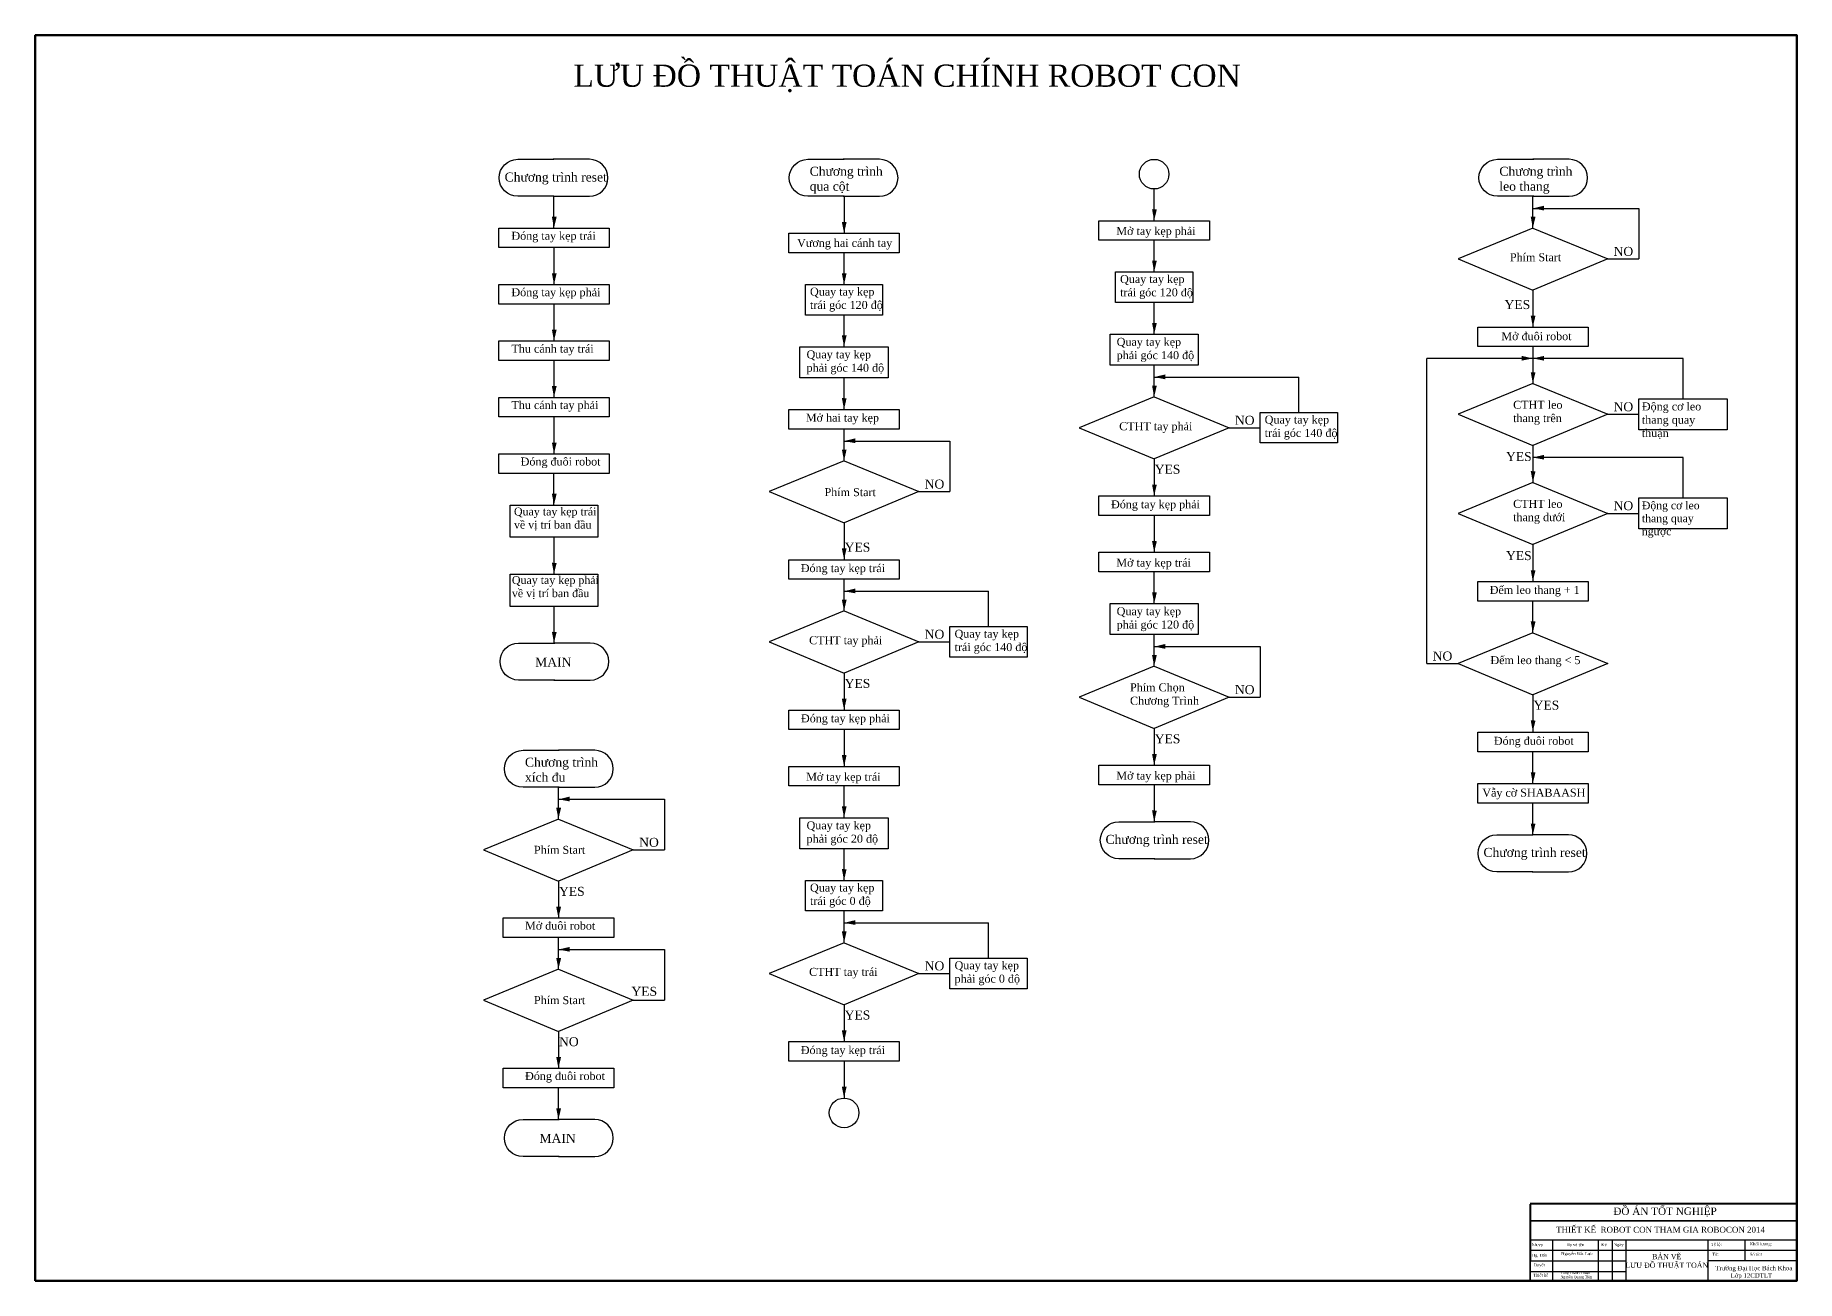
# Model space of a CAD drawing. Header units: inches. Extents: x -1752 to 3104, y -472 to 895.
# Drawn here: x 82 to 1271, y 12 to 853 of the extents above; entities that cross this region are included whole.
import ezdxf

# ---------------------------------------------------------------- set-up
doc = ezdxf.new("R2010")
doc.units = ezdxf.units.IN
doc.header["$MEASUREMENT"] = 0
for name, color, linetype in [('DUONG BAO', 80, 'Continuous'), ('PARTS', 7, 'Continuous'), ('WIRE', 7, 'Continuous')]:
    doc.layers.add(name, color=color, linetype=linetype)
doc.layers.add('net dam', color=7, linetype='Continuous', lineweight=35)
doc.styles.add('Manh', font='times_0.ttf')

# ---------------------------------------------------------------- blocks, each defined once
blk = doc.blocks.new('dfasd')
at = {"layer": 'WIRE', "lineweight": 30}
for points in [[(9671.8, 757.21), (9659.71, 757.21, -1), (9659.71, 769.55)], [(9671.53, 757.21), (9683.61, 757.21, 1), (9683.61, 769.55)]]:
    blk.add_lwpolyline(points, format="xyb", dxfattribs=at)
for points in [[(9659.71, 769.55), (9671.8, 769.55)], [(9683.61, 769.55), (9671.53, 769.55)]]:
    blk.add_lwpolyline(points, dxfattribs=at)

msp = doc.modelspace()

# ---------------------------------------------------------------- linework, layer by layer
at = {"lineweight": 30}
for p, q in [((627.6, 744.2), (627.6, 719.3)), ((1092.5, 736.1), (1164.1, 736.1)), ((1164.1, 736.1), (1164.1, 702)), ((431.8, 709.6), (431.8, 684.7)), ((1143.1, 702), (1164.1, 702)), ((1092.5, 680.9), (1092.5, 656)), ((431.8, 671.5), (431.8, 646.6)), ((1092.5, 642.8), (1092.5, 617.9)), ((431.8, 633.4), (431.8, 608.5)), ((1021, 428.8), (1021, 634.8)), ((1092.5, 634.8), (1021, 634.8)), ((1193.9, 634.8), (1092.5, 634.8)), ((1193.9, 607.6), (1193.9, 634.8)), ((836.9, 622.2), (934.5, 622.2)), ((934.5, 598.3), (934.5, 622.2)), ((431.8, 595.3), (431.8, 570.4)), ((1143.1, 597.1), (1164.1, 597.1)), ((887.5, 588), (908.5, 588)), ((627.6, 579), (699.1, 579)), ((699.1, 579), (699.1, 544.9)), ((1092.5, 575.9), (1092.5, 551.1)), ((836.9, 566.9), (836.9, 542)), ((1193.9, 567.9), (1092.5, 567.9)), ((1193.9, 540.7), (1193.9, 567.9)), ((678.1, 544.9), (699.1, 544.9)), ((627.6, 523.8), (627.6, 498.9)), ((836.9, 528.7), (836.9, 503.9)), ((1143.1, 530.2), (1164.1, 530.2)), ((431.8, 514), (431.8, 489.2)), ((1092.5, 509.1), (1092.5, 484.2)), ((627.6, 477.6), (725.2, 477.6)), ((725.2, 453.8), (725.2, 477.6)), ((431.8, 467.4), (431.8, 442.6)), ((678.1, 443.4), (699.1, 443.4)), ((836.9, 440.2), (908.5, 440.2)), ((908.5, 440.2), (908.5, 406.1)), ((1021, 428.8), (1042, 428.8)), ((627.6, 422.3), (627.6, 397.4)), ((887.5, 406.1), (908.5, 406.1)), ((1092.5, 407.6), (1092.5, 382.8)), ((627.6, 384.2), (627.6, 359.3)), ((836.9, 384.9), (836.9, 360.1)), ((836.9, 346.8), (836.9, 321.9)), ((434.8, 337.1), (506.3, 337.1)), ((506.3, 337.1), (506.3, 303)), ((485.3, 303), (506.3, 303)), ((434.8, 281.9), (434.8, 257)), ((627.6, 253.7), (725.2, 253.7)), ((725.2, 229.8), (725.2, 253.7)), ((434.8, 235.7), (506.3, 235.7)), ((506.3, 235.7), (506.3, 201.6)), ((678.1, 219.5), (699.1, 219.5)), ((485.3, 201.6), (506.3, 201.6)), ((627.6, 198.4), (627.6, 173.5)), ((434.8, 180.4), (434.8, 155.5)), ((627.6, 160.3), (627.6, 135.4))]:
    msp.add_line(p, q, dxfattribs=at)
for points in [[(799.6, 727.8), (874.2, 727.8), (874.2, 714.6), (799.6, 714.6)], [(394.5, 722.8), (469.1, 722.8), (469.1, 709.6), (394.5, 709.6)], [(590.3, 719.3), (664.8, 719.3), (664.8, 706.1), (590.3, 706.1)], [(810.8, 693.2), (863, 693.2), (863, 672.6), (810.8, 672.6)], [(394.5, 684.7), (469.1, 684.7), (469.1, 671.5), (394.5, 671.5)], [(601.5, 684.7), (653.6, 684.7), (653.6, 664.1), (601.5, 664.1)], [(1055.3, 656), (1129.8, 656), (1129.8, 642.8), (1055.3, 642.8)], [(394.5, 646.6), (469.1, 646.6), (469.1, 633.4), (394.5, 633.4)], [(597.7, 642.7), (657.4, 642.7), (657.4, 621.7), (597.7, 621.7)], [(807.1, 651.2), (866.7, 651.2), (866.7, 630.2), (807.1, 630.2)], [(394.5, 608.5), (469.1, 608.5), (469.1, 595.3), (394.5, 595.3)], [(1164.1, 607.6), (1223.7, 607.6), (1223.7, 586.6), (1164.1, 586.6)], [(590.3, 600.3), (664.8, 600.3), (664.8, 587.1), (590.3, 587.1)], [(908.5, 598.3), (960.6, 598.3), (960.6, 577.7), (908.5, 577.7)], [(394.5, 570.4), (469.1, 570.4), (469.1, 557.2), (394.5, 557.2)], [(402.2, 535.8), (461.4, 535.8), (461.4, 514), (402.2, 514)], [(799.6, 542), (874.2, 542), (874.2, 528.7), (799.6, 528.7)], [(1164.1, 540.7), (1223.7, 540.7), (1223.7, 519.7), (1164.1, 519.7)], [(799.6, 503.9), (874.2, 503.9), (874.2, 490.6), (799.6, 490.6)], [(402.2, 489.2), (461.4, 489.2), (461.4, 467.4), (402.2, 467.4)], [(590.3, 498.9), (664.8, 498.9), (664.8, 485.7), (590.3, 485.7)], [(1055.3, 484.2), (1129.8, 484.2), (1129.8, 471), (1055.3, 471)], [(807.1, 469.3), (866.7, 469.3), (866.7, 448.3), (807.1, 448.3)], [(699.1, 453.8), (751.3, 453.8), (751.3, 433.1), (699.1, 433.1)], [(590.3, 397.4), (664.8, 397.4), (664.8, 384.2), (590.3, 384.2)], [(1055.3, 382.4), (1129.8, 382.4), (1129.8, 369.1), (1055.3, 369.1)], [(590.3, 359.3), (664.8, 359.3), (664.8, 346.1), (590.3, 346.1)], [(799.6, 360.1), (874.2, 360.1), (874.2, 346.8), (799.6, 346.8)], [(1055.3, 347.7), (1129.8, 347.7), (1129.8, 334.5), (1055.3, 334.5)], [(597.7, 324.7), (657.4, 324.7), (657.4, 303.7), (597.7, 303.7)], [(601.5, 282.3), (653.6, 282.3), (653.6, 261.7), (601.5, 261.7)], [(397.5, 257), (472.1, 257), (472.1, 243.8), (397.5, 243.8)], [(699.1, 229.8), (751.3, 229.8), (751.3, 209.2), (699.1, 209.2)], [(590.3, 173.5), (664.8, 173.5), (664.8, 160.3), (590.3, 160.3)], [(397.5, 155.5), (472.1, 155.5), (472.1, 142.3), (397.5, 142.3)]]:
    msp.add_lwpolyline(points, close=True, dxfattribs=at)
for centre in [(836.9, 759.2), (627.6, 125.4)]:
    msp.add_circle(centre, 10, dxfattribs=at)
at = {"layer": 'DUONG BAO', "color": 7, "lineweight": 40}
for p, q in [((1090.7, 64.1), (1270.7, 64.1)), ((1090.7, 63.7), (1090.7, 25.7))]:
    msp.add_line(p, q, dxfattribs=at)
at = {"layer": 'DUONG BAO', "color": 7}
for p, q in [((1270.7, 64.1), (1270.7, 12)), ((1090.7, 39.7), (1270.7, 39.7)), ((1105.7, 39.7), (1105.7, 25.7)), ((1136.5, 39.7), (1136.5, 25.7)), ((1146, 39.7), (1146, 25.7)), ((1155.3, 39.7), (1155.3, 25.7)), ((1210.7, 39.7), (1210.7, 25.7)), ((1235.7, 39.7), (1235.7, 25.7)), ((1090.7, 32.7), (1155.3, 32.7)), ((1090.7, 32.7), (1155.3, 32.7)), ((1090.7, 32.7), (1270.7, 32.7)), ((1090.7, 25.6), (1155.3, 25.6)), ((1105.7, 25.7), (1105.7, 12)), ((1136.5, 25.7), (1136.5, 12)), ((1146, 25.7), (1146, 12)), ((1155.3, 32.7), (1155.3, 25.7)), ((1155.3, 25.7), (1155.3, 12)), ((1210.7, 32.7), (1210.7, 25.7)), ((1210.7, 25.7), (1210.7, 12)), ((1210.7, 25.7), (1270.7, 25.7)), ((1090.7, 18.4), (1155.3, 18.4)), ((1270.7, 12), (1090.7, 12)), ((1155.3, 22.8), (1155.3, 12)), ((1210.7, 22.8), (1210.7, 12))]:
    msp.add_line(p, q, dxfattribs=at)
at = {"layer": 'DUONG BAO', "color": 7, "lineweight": 30}
for points in [[(1100.1, 734.7), (1100.1, 737.9), (1092.5, 736.1)], [(430.4, 730.4), (433.6, 730.4), (431.8, 722.8)], [(626.1, 727), (629.3, 726.9), (627.6, 719.3)], [(835.5, 735.4), (838.7, 735.4), (836.9, 727.8)], [(1091.1, 730.4), (1094.3, 730.4), (1092.5, 722.8)], [(430.4, 692.3), (433.6, 692.3), (431.8, 684.7)], [(626.1, 692.3), (629.3, 692.3), (627.6, 684.7)], [(835.5, 700.8), (838.7, 700.8), (836.9, 693.2)], [(430.4, 654.2), (433.6, 654.2), (431.8, 646.6)], [(835.5, 658.8), (838.7, 658.8), (836.9, 651.2)], [(1091.1, 663.6), (1094.3, 663.6), (1092.5, 656)], [(626.1, 650.3), (629.3, 650.3), (627.6, 642.7)], [(1084.9, 633.3), (1085, 636.5), (1092.5, 634.8)], [(1100.1, 633.3), (1100.1, 636.5), (1092.5, 634.8)], [(844.5, 620.7), (844.5, 624), (836.9, 622.2)], [(1091.1, 625.5), (1094.3, 625.5), (1092.5, 617.9)], [(430.4, 616.1), (433.6, 616.1), (431.8, 608.5)], [(626.1, 608), (629.3, 607.9), (627.6, 600.3)], [(835.5, 616.4), (838.7, 616.4), (836.9, 608.8)], [(430.4, 578), (433.6, 578), (431.8, 570.4)], [(626.1, 573.3), (629.3, 573.3), (627.6, 565.7)], [(635.2, 577.6), (635.1, 580.8), (627.6, 579)], [(1100.1, 566.5), (1100.1, 569.7), (1092.5, 567.9)], [(835.5, 549.6), (838.7, 549.6), (836.9, 542)], [(1091.1, 558.7), (1094.3, 558.6), (1092.5, 551.1)], [(430.4, 543.4), (433.6, 543.4), (431.8, 535.8)], [(835.5, 511.5), (838.7, 511.4), (836.9, 503.9)], [(626.1, 506.5), (629.3, 506.5), (627.6, 498.9)], [(430.4, 496.8), (433.6, 496.7), (431.8, 489.2)], [(1091.1, 491.8), (1094.3, 491.8), (1092.5, 484.2)], [(635.2, 476.2), (635.1, 479.4), (627.6, 477.6)], [(835.5, 476.9), (838.7, 476.8), (836.9, 469.3)], [(626.1, 471.9), (629.3, 471.8), (627.6, 464.3)], [(1091.1, 457.2), (1094.3, 457.2), (1092.5, 449.6)], [(430.4, 450.2), (433.6, 450.1), (431.8, 442.6)], [(844.5, 438.7), (844.5, 442), (836.9, 440.2)], [(835.5, 434.5), (838.7, 434.5), (836.9, 426.9)], [(626.1, 405.1), (629.3, 405), (627.6, 397.4)], [(1091.1, 390.4), (1094.3, 390.3), (1092.5, 382.8)], [(626.1, 367), (629.3, 366.9), (627.6, 359.3)], [(835.5, 367.7), (838.7, 367.6), (836.9, 360.1)], [(1091.1, 355.4), (1094.3, 355.3), (1092.5, 347.7)], [(442.4, 335.7), (442.3, 338.9), (434.8, 337.1)], [(433.3, 331.4), (436.6, 331.4), (434.8, 323.8)], [(626.1, 332.3), (629.3, 332.3), (627.6, 324.7)], [(835.5, 329.6), (838.7, 329.5), (836.9, 321.9)], [(1091.1, 320.7), (1094.3, 320.7), (1092.5, 313.1)], [(626.1, 290), (629.3, 289.9), (627.6, 282.3)], [(433.3, 264.6), (436.6, 264.6), (434.8, 257)], [(635.2, 252.3), (635.1, 255.5), (627.6, 253.7)], [(626.1, 248), (629.3, 247.9), (627.6, 240.3)], [(433.3, 230), (436.6, 229.9), (434.8, 222.4)], [(442.4, 234.2), (442.3, 237.4), (434.8, 235.7)], [(626.1, 181.1), (629.3, 181.1), (627.6, 173.5)], [(433.3, 163.2), (436.6, 163.1), (434.8, 155.5)], [(626.1, 143), (629.3, 143), (627.6, 135.4)], [(433.3, 128.5), (436.6, 128.5), (434.8, 120.9)]]:
    msp.add_solid(points, dxfattribs=at)
at = {"layer": 'net dam'}
msp.add_line((1270.5, 52.5), (1091.3, 52.5), dxfattribs=at)
at = {"layer": 'net dam', "color": 7}
msp.add_line((1090.7, 25.7), (1090.7, 12), dxfattribs=at)
at = {"layer": 'net dam', "color": 7, "lineweight": 60}
msp.add_lwpolyline([(81.7, 12), (81.7, 853), (1270.7, 853), (1270.7, 12), (81.7, 12)], close=True, dxfattribs=at)
at = {"layer": 'PARTS', "lineweight": 30}
for p, q in [((836.9, 727.8), (836.9, 749.2)), ((431.8, 722.8), (431.8, 744.2)), ((1092.5, 722.8), (1092.5, 744.2)), ((836.9, 693.2), (836.9, 714.6)), ((1092.5, 722.8), (1042, 702)), ((1092.5, 722.8), (1143.1, 702)), ((627.6, 684.7), (627.6, 706.1)), ((1042, 702), (1092.5, 680.9)), ((1143.1, 702), (1092.5, 680.9)), ((836.9, 651.2), (836.9, 672.6)), ((627.6, 642.7), (627.6, 664.1)), ((836.9, 608.8), (836.9, 630.2)), ((627.6, 600.3), (627.6, 621.7)), ((836.9, 608.8), (786.3, 588)), ((836.9, 608.8), (887.5, 588)), ((1092.5, 617.9), (1042, 597.1)), ((1092.5, 617.9), (1143.1, 597.1)), ((1042, 597.1), (1092.5, 575.9)), ((1143.1, 597.1), (1092.5, 575.9)), ((627.6, 565.7), (627.6, 587.1)), ((786.3, 588), (836.9, 566.9)), ((887.5, 588), (836.9, 566.9)), ((627.6, 565.7), (577, 544.9)), ((627.6, 565.7), (678.1, 544.9)), ((431.8, 535.8), (431.8, 557.2)), ((1092.5, 551.1), (1042, 530.2)), ((1092.5, 551.1), (1143.1, 530.2)), ((577, 544.9), (627.6, 523.8)), ((678.1, 544.9), (627.6, 523.8)), ((1042, 530.2), (1092.5, 509.1)), ((1143.1, 530.2), (1092.5, 509.1)), ((836.9, 469.3), (836.9, 490.6)), ((627.6, 464.3), (627.6, 485.7)), ((627.6, 464.3), (577, 443.4)), ((627.6, 464.3), (678.1, 443.4)), ((1092.5, 449.6), (1092.5, 471)), ((577, 443.4), (627.6, 422.3)), ((678.1, 443.4), (627.6, 422.3)), ((836.9, 426.9), (836.9, 448.3)), ((1092.5, 449.6), (1042, 428.8)), ((1092.5, 449.6), (1143.1, 428.8)), ((1042, 428.8), (1092.5, 407.6)), ((1143.1, 428.8), (1092.5, 407.6)), ((836.9, 426.9), (786.3, 406.1)), ((836.9, 426.9), (887.5, 406.1)), ((786.3, 406.1), (836.9, 384.9)), ((887.5, 406.1), (836.9, 384.9)), ((1092.5, 347.7), (1092.5, 369.1)), ((434.8, 323.8), (434.8, 345.2)), ((627.6, 324.7), (627.6, 346.1)), ((1092.5, 313.1), (1092.5, 334.5)), ((434.8, 323.8), (384.2, 303)), ((434.8, 323.8), (485.3, 303)), ((384.2, 303), (434.8, 281.9)), ((485.3, 303), (434.8, 281.9)), ((627.6, 282.3), (627.6, 303.7)), ((627.6, 240.3), (627.6, 261.7)), ((434.8, 222.4), (434.8, 243.8)), ((627.6, 240.3), (577, 219.5)), ((627.6, 240.3), (678.1, 219.5)), ((434.8, 222.4), (384.2, 201.6)), ((434.8, 222.4), (485.3, 201.6)), ((577, 219.5), (627.6, 198.4)), ((678.1, 219.5), (627.6, 198.4)), ((384.2, 201.6), (434.8, 180.4)), ((485.3, 201.6), (434.8, 180.4)), ((434.8, 120.9), (434.8, 142.3))]:
    msp.add_line(p, q, dxfattribs=at)
at = {"layer": 'WIRE', "lineweight": 30}
for points in [[(432.4, 417.6), (407.9, 417.6, -1), (407.9, 442.6)], [(431.8, 417.6), (456.3, 417.6, 1), (456.3, 442.6)], [(435.3, 345.2), (410.9, 345.2, -1), (410.9, 370.2)], [(434.8, 345.2), (459.3, 345.2, 1), (459.3, 370.2)], [(837.4, 297), (813, 297, -1), (813, 321.9)], [(836.9, 297), (861.4, 297, 1), (861.4, 321.9)], [(1092.5, 288.1), (1068.1, 288.1, -1), (1068.1, 313.1)], [(1092, 288.1), (1116.5, 288.1, 1), (1116.5, 313.1)], [(435.3, 95.9), (410.9, 95.9, -1), (410.9, 120.9)], [(434.8, 95.9), (459.3, 95.9, 1), (459.3, 120.9)]]:
    msp.add_lwpolyline(points, format="xyb", dxfattribs=at)
for points in [[(407.9, 442.6), (432.4, 442.6)], [(456.3, 442.6), (431.8, 442.6)], [(410.9, 370.2), (435.3, 370.2)], [(459.3, 370.2), (434.8, 370.2)], [(813, 321.9), (837.4, 321.9)], [(861.4, 321.9), (836.9, 321.9)], [(1068.1, 313.1), (1092.5, 313.1)], [(1116.5, 313.1), (1092, 313.1)], [(410.9, 120.9), (435.3, 120.9)], [(459.3, 120.9), (434.8, 120.9)]]:
    msp.add_lwpolyline(points, dxfattribs=at)

# ---------------------------------------------------------------- block references
at = {"layer": 'net dam', "lineweight": 30, "xscale": 2.024999999999636, "yscale": 2.025000000000091, "zscale": 2.025}
for p in [(-19153.6, -789.1), (-18957.8, -789.1), (-18492.3, -789.1)]:
    msp.add_blockref('dfasd', p, dxfattribs=at)

# ---------------------------------------------------------------- texts
at = {"layer": 'DUONG BAO', "color": 7, "lineweight": 30, "attachment_point": 1, "style": 'Manh'}
for s, insert, char_height, width in [('\\pt255;L{\\fTimes New Roman|b0|i0|c163|p18;Ư}U {\\fTimes New Roman|b0|i0|c238|p18;Đ}Ồ THUẬT TOÁN CHÍNH ROBOT CON', (444.9, 833.2), 15, 646.221), ('Chương trình qua cột', (604.4, 764.2), 6.075, 52.333), ('Chương trình leo thang', (1069.9, 764.2), 6.075, 52.333), ('Chương trình reset', (398.5, 760.3), 6.075, 460.858), ('Đóng tay kẹp trái', (403.1, 720.3), 5.4, 66.72), ('Vương hai cánh tay', (595.9, 715.5), 5.4, 66.72), ('Mở tay kẹp phải', (811.4, 723.5), 5.4, 66.72), ('Phím Start', (1077, 705.8), 5.4, 60.639), ('NO', (1147, 710.1), 6.07, 460.858), ('Quay tay kẹp trái góc 120 độ', (813.9, 691.1), 5.4, 52.376), ('Đóng tay kẹp phải', (403.1, 682.2), 5.4, 66.72), ('Quay tay kẹp trái góc 120 độ', (604.6, 682.6), 5.4, 52.376), ('YES', (1073.4, 674.2), 6.07, 460.858), ('Thu cánh tay trái', (403.1, 644.1), 5.4, 66.72), ('Quay tay kẹp phải góc 140 độ', (811.6, 648.7), 5.4, 53.895), ('Mở đuôi robot', (1071.3, 652.5), 5.4, 70.148), ('Quay tay kẹp phải góc 140 độ', (602.3, 640.2), 5.4, 53.895), ('CTHT leo thang trên', (1079.2, 606.2), 5.4, 51.796), ('Thu cánh tay phải', (403.1, 606), 5.4, 66.72), ('Mở hai tay kẹp', (601.8, 597.5), 5.4, 66.72), ('NO', (891.4, 596.1), 6.07, 460.858), ('Quay tay kẹp trái góc 140 độ', (911.5, 596.2), 5.4, 52.376), ('NO', (1147, 605.2), 6.07, 460.858), ('Động cơ leo thang quay thuận', (1166.1, 605.1), 5.4, 55.493), ('CTHT tay phải', (813.3, 591.7), 5.4, 60.639), ('YES', (1074.4, 571.6), 6.07, 460.858), ('Đóng đuôi robot', (409.3, 567.9), 5.4, 66.72), ('YES', (837.3, 563), 6.07, 460.858), ('Phím Start', (614.4, 547.2), 5.4, 60.639), ('NO', (682, 553), 6.07, 460.858), ('Đóng tay kẹp phải', (807.8, 539), 5.4, 77.207), ('CTHT leo thang dưới', (1079.2, 539.3), 5.4, 51.796), ('NO', (1147, 538.4), 6.07, 460.858), ('Động cơ leo thang quay ngược', (1166.1, 538.2), 5.25, 56.331), ('Quay tay kẹp trái về vị trí ban đầu', (404.8, 534.1), 5.325, 59.896), ('YES', (628, 510.4), 6.07, 460.858), ('Mở tay kẹp trái', (811.4, 499.6), 5.4, 66.72), ('YES', (1074.4, 504.7), 6.07, 460.858), ('Quay tay kẹp phải về vị trí ban đầu', (403.4, 487.8), 5.325, 59.896), ('Đóng tay kẹp trái', (598.4, 495.9), 5.4, 70.148), ('Đếm leo thang + 1', (1063.4, 481.2), 5.4, 70.148), ('Quay tay kẹp phải góc 120 độ', (811.6, 466.8), 5.4, 53.895), ('Quay tay kẹp trái góc 140 độ', (702.2, 451.6), 5.4, 52.376), ('CTHT tay phải', (604, 447.2), 5.4, 60.639), ('NO', (682, 451.6), 6.07, 460.858), ('MAIN', (419.1, 432.8), 6.07, 460.858), ('NO', (1024.9, 436.9), 6.07, 460.858), ('Đếm leo thang < 5', (1063.9, 433.8), 5.4, 60.639), ('YES', (628, 418.4), 6.07, 460.858), ('Phím Chọn Chương Trình', (820.6, 415.4), 5.4, 60.639), ('NO', (891.4, 414.2), 6.07, 460.858), ('Đóng tay kẹp phải', (598.5, 394.5), 5.4, 77.207), ('YES', (1093, 403.7), 6.07, 460.858), ('YES', (837.3, 381), 6.07, 460.858), ('Đóng đuôi robot', (1066.2, 379.3), 5.4, 70.148), ('Chương trình xích đu', (412.2, 365.2), 6.075, 52.333), ('Mở tay kẹp trái', (602, 355), 5.4, 66.72), ('Mở tay kẹp phải', (811.4, 355.8), 5.4, 66.72), ('Vẫy cờ SHABAASH', (1058.4, 344.3), 5.4, 70.148), ('Quay tay kẹp phải góc 20 độ', (602.3, 322.2), 5.4, 53.895), ('NO', (489.3, 311.1), 6.07, 460.858), ('Chương trình reset', (804.1, 313.1), 6.075, 460.858), ('Phím Start', (418.3, 305.7), 5.4, 60.639), ('Chương trình reset', (1059.2, 304.3), 6.075, 460.858), ('YES', (435.2, 278), 6.07, 460.858), ('Quay tay kẹp trái góc 0 độ', (604.6, 280.2), 5.4, 52.376), ('Mở đuôi robot', (412.3, 254.5), 5.4, 66.72), ('NO', (682, 227.7), 6.07, 460.858), ('Quay tay kẹp phải góc 0 độ', (702.2, 227.7), 5.4, 52.376), ('CTHT tay trái', (604, 223.3), 5.4, 60.639), ('Phím Start', (418.3, 204.2), 5.4, 60.639), ('YES', (484.1, 210.5), 6.07, 460.858), ('YES', (628, 194.5), 6.07, 460.858), ('NO', (435.2, 176.5), 6.07, 460.858), ('Đóng tay kẹp trái', (598.4, 170.5), 5.4, 70.148), ('Đóng đuôi robot', (412.3, 153), 5.4, 66.72), ('MAIN', (422, 111.2), 6.07, 460.858)]:
    msp.add_mtext(s, dxfattribs=dict(at, insert=insert, char_height=char_height, width=width))
at = {"layer": 'DUONG BAO', "color": 7, "style": 'Manh'}
for s, insert, char_height, width, attachment_point in [('{\\fTimes New Roman|b0|i0|c238|p18;Đ}Ồ ÁN TỐT NGHIỆP', (1146.8, 61.5), 5, 135.43, 1), ('THIẾT KẾ  ROBOT CON THAM GIA ROBOCON 2014', (1108.2, 48.5), 4, 173.157, 1), ('Nh.vụ', (1091.7, 37.4), 2, 35.023, 1), ('Họ và tên', (1115.2, 37.4), 2, 35.023, 1), ('Ký', (1138.7, 37.4), 2, 35.023, 1), ('Ngày', (1147.1, 37.4), 2, 35.023, 1), ('^ITỷ lệ:  ', (1204.8, 37.6), 2, 29.039, 1), ('Khối l{\\fTimes New Roman|b0|i0|c163|p18;ư}ợng:', (1239, 37.9), 2, 35.023, 1), ('Hg. Dẫn ', (1091.8, 30.2), 2, 35.023, 1), ('Duyệt', (1093.1, 23.7), 2, 35.023, 1), ('Nguyễn Đắc Lực', (1111.7, 31.4), 2, 35.023, 1), ('BẢN VẼ \\PL{\\fTimes New Roman|b0|i0|c163|p18;Ư}U {\\fTimes New Roman|b0|i0|c238|p18;Đ}Ồ THUẬT TOÁN', (1182.9, 30.1), 3.5, 56, 2), ('Tờ:', (1213.6, 30.9), 2, 35.023, 1), ('Số tờ:1', (1239, 30.9), 2, 35.023, 1), ('Thiết kế', (1092.8, 16.9), 2, 35.023, 1), ('Tống Thanh Thuận\\PNguyễn Quang Tiên', (1111.2, 18.3), 1.7, 29.769, 1), ('Tr{\\fTimes New Roman|b0|i0|c163|p18;ư}ờng {\\fTimes New Roman|b0|i0|c238|p18;Đ}ại Học Bách Khoa\\P         Lớp 12CDTLT', (1215.7, 22.1), 3, 250.195, 1)]:
    msp.add_mtext(s, dxfattribs=dict(at, insert=insert, char_height=char_height, width=width, attachment_point=attachment_point))

doc.saveas('drawing.dxf')
